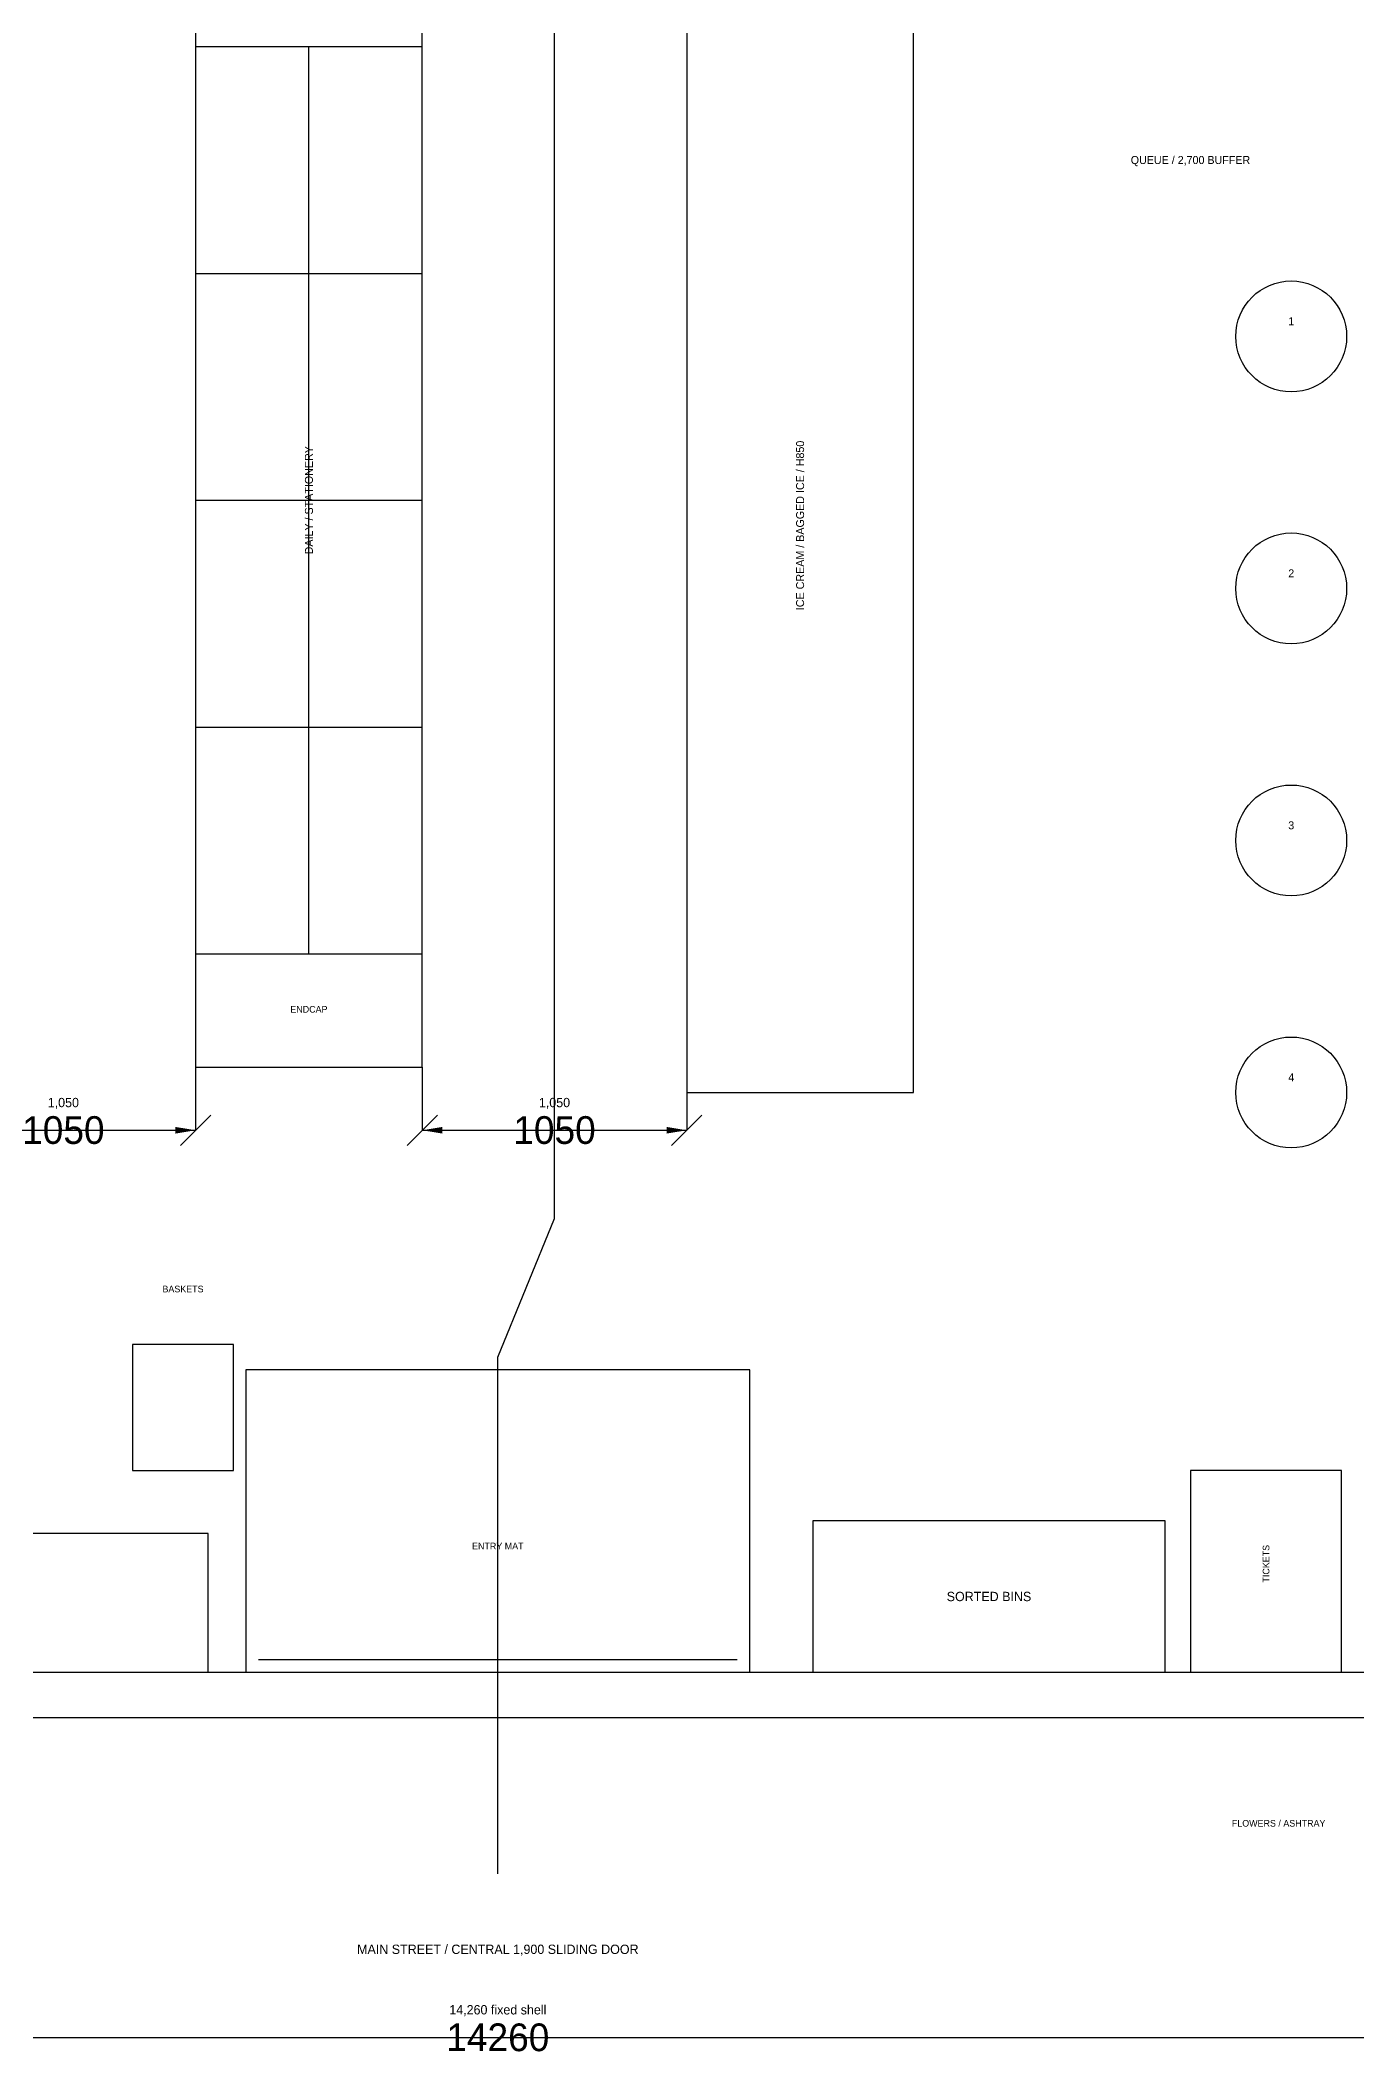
# Model space of a CAD drawing. Header units: millimetres. Extents: x -1160 to 38600, y -2519 to 23410.
# Drawn here: x 5133 to 10360, y -1522 to 6475 of the extents above; entities that cross this region are included whole.
import ezdxf
from ezdxf.enums import TextEntityAlignment as Align

# ---------------------------------------------------------------- set-up
doc = ezdxf.new("R2010")
doc.units = ezdxf.units.MM
for name, color, linetype in [('COLD', 4, 'Continuous'), ('DIM', 8, 'Continuous'), ('EXTERIOR', 7, 'Continuous'), ('FIXTURES', 3, 'Continuous'), ('FLOOR', 8, 'Continuous'), ('ROUTE', 1, 'Continuous'), ('TEXT', 7, 'Continuous')]:
    doc.layers.add(name, color=color, linetype=linetype)
doc.dimstyles.get("Standard").update_dxf_attribs({"dimtxt": 2.5, "dimasz": 2.5, "dimexe": 1.25, "dimexo": 0.625, "dimtad": 1, "dimcen": 2.5, "dimazin": 3, "dimtfac": 1, "dimtmove": 0, "dimatfit": 3})

# ---------------------------------------------------------------- blocks, each defined once
blk = doc.blocks.new('_CLOSEDFILLED')
at = {"color": 0, "linetype": 'BYBLOCK'}
blk.add_solid([(-1, 0.164), (0, 0), (-1, -0.164)], dxfattribs=at)
blk = doc.blocks.new('*D1')
at = {"color": 8}
for p, q in [((-180, -180), (-180, -1450)), ((14080, -180), (14080, -1450)), ((-100, -1450), (6675, -1450)), ((7225, -1450), (14000, -1450))]:
    blk.add_line(p, q, dxfattribs=at)
at = {"layer": 'Defpoints'}
for p in [(-180, -180), (14080, -180), (-180, -1450)]:
    blk.add_point(p, dxfattribs=at)
at = {"color": 8, "xscale": 80, "yscale": 80, "rotation": 180}
blk.add_blockref('_CLOSEDFILLED', (-180, -1450), dxfattribs=at)
at = {"color": 8, "xscale": 80, "yscale": 80}
blk.add_blockref('_CLOSEDFILLED', (14080, -1450), dxfattribs=at)
at = {"color": 8, "insert": (6950, -1450), "char_height": 110, "attachment_point": 5}
blk.add_mtext('14260', dxfattribs=at)
blk = doc.blocks.new('*D5')
at = {"color": 8}
for p, q in [((4700, 2400), (4700, 2150)), ((5750, 2400), (5750, 2150)), ((4780, 2150), (5005, 2150)), ((5445, 2150), (5670, 2150))]:
    blk.add_line(p, q, dxfattribs=at)
at = {"layer": 'Defpoints'}
for p in [(4700, 2400), (5750, 2400), (4700, 2150)]:
    blk.add_point(p, dxfattribs=at)
at = {"color": 8, "xscale": 80, "yscale": 80, "rotation": 180}
blk.add_blockref('_CLOSEDFILLED', (4700, 2150), dxfattribs=at)
at = {"color": 8, "xscale": 80, "yscale": 80}
blk.add_blockref('_CLOSEDFILLED', (5750, 2150), dxfattribs=at)
at = {"color": 8, "insert": (5225, 2150), "char_height": 110, "attachment_point": 5}
blk.add_mtext('1050', dxfattribs=at)
blk = doc.blocks.new('*D6')
at = {"color": 8}
for p, q in [((6650, 2400), (6650, 2150)), ((7700, 2400), (7700, 2150)), ((6730, 2150), (6955, 2150)), ((7395, 2150), (7620, 2150))]:
    blk.add_line(p, q, dxfattribs=at)
at = {"layer": 'Defpoints'}
for p in [(6650, 2400), (7700, 2400), (6650, 2150)]:
    blk.add_point(p, dxfattribs=at)
at = {"color": 8, "xscale": 80, "yscale": 80, "rotation": 180}
blk.add_blockref('_CLOSEDFILLED', (6650, 2150), dxfattribs=at)
at = {"color": 8, "xscale": 80, "yscale": 80}
blk.add_blockref('_CLOSEDFILLED', (7700, 2150), dxfattribs=at)
at = {"color": 8, "insert": (7175, 2150), "char_height": 110, "attachment_point": 5}
blk.add_mtext('1050', dxfattribs=at)

msp = doc.modelspace()

# ---------------------------------------------------------------- linework, layer by layer
at = {"layer": 'COLD'}
for p, q in [((7700, 6800), (7700, 2300)), ((8600, 2300), (8600, 6800)), ((7700, 2300), (8600, 2300)), ((0, 0), (6000, 0)), ((6000, 50), (6950, 50)), ((6950, 50), (7900, 50)), ((7900, 0), (13900, 0))]:
    msp.add_line(p, q, dxfattribs=at)
at = {"layer": 'DIM'}
for p, q in [((5750, 2400), (5750, 2220)), ((6650, 2400), (6650, 2220)), ((7700, 2400), (7700, 2220)), ((5690, 2090), (5810, 2210)), ((6590, 2090), (6710, 2210)), ((7640, 2090), (7760, 2210)), ((4700, 2150), (5750, 2150)), ((6650, 2150), (7700, 2150)), ((-180, -1450), (14080, -1450))]:
    msp.add_line(p, q, dxfattribs=at)
at = {"layer": 'EXTERIOR'}
msp.add_line((-180, -180), (14080, -180), dxfattribs=at)
at = {"layer": 'FIXTURES'}
for p, q in [((5750, 6900), (5750, 2400)), ((6650, 2400), (6650, 6900)), ((5750, 6450), (6650, 6450)), ((6200, 2850), (6200, 6450)), ((5750, 5550), (6650, 5550)), ((5750, 4650), (6650, 4650)), ((5750, 3750), (6650, 3750)), ((5750, 2850), (6650, 2850)), ((5750, 2400), (6650, 2400)), ((5900, 1300), (5500, 1300)), ((5500, 1300), (5500, 800)), ((5900, 800), (5900, 1300)), ((5500, 800), (5900, 800)), ((10300, 800), (9700, 800)), ((9700, 800), (9700, 0)), ((10300, 0), (10300, 800)), ((9600, 600), (8200, 600)), ((8200, 600), (8200, 0)), ((9600, 0), (9600, 600)), ((5800, 550), (0, 550)), ((5800, 0), (5800, 550)), ((0, 0), (5800, 0)), ((8200, 0), (9600, 0)), ((9700, 0), (10300, 0))]:
    msp.add_line(p, q, dxfattribs=at)
at = {"layer": 'FLOOR'}
for p, q in [((7950, 1200), (5950, 1200)), ((5950, 1200), (5950, 0)), ((7950, 0), (7950, 1200)), ((0, 0), (13900, 0)), ((5950, 0), (7950, 0))]:
    msp.add_line(p, q, dxfattribs=at)
at = {"layer": 'ROUTE'}
for p, q in [((7175, 1800), (7175, 7350)), ((6950, 1250), (7175, 1800)), ((6950, -800), (6950, 1250))]:
    msp.add_line(p, q, dxfattribs=at)
for centre in [(10100, 5300), (10100, 4300), (10100, 3300), (10100, 2300)]:
    msp.add_circle(centre, 220, dxfattribs=at)

# ---------------------------------------------------------------- texts
at = {"layer": 'DIM'}
for s, height, p in [('1,050', 37.04, (5225, 2260)), ('1,050', 37.04, (7175, 2260)), ('14,260 fixed shell', 37.042, (6950, -1340))]:
    msp.add_text(s, height=height, dxfattribs=at).set_placement(p, align=Align.MIDDLE_CENTER)
at = {"layer": 'TEXT'}
for s, height, p in [('QUEUE / 2,700 BUFFER', 31.75, (9700, 6000)), ('1', 31.7, (10100, 5360)), ('2', 31.7, (10100, 4360)), ('3', 31.7, (10100, 3360)), ('ENDCAP', 26.46, (6200, 2630)), ('4', 31.7, (10100, 2360)), ('BASKETS', 26.46, (5700, 1520)), ('ENTRY MAT', 26.46, (6950, 500)), ('SORTED BINS', 37.042, (8900, 300)), ('FLOWERS / ASHTRAY', 26.458, (10050, -600)), ('MAIN STREET / CENTRAL 1,900 SLIDING DOOR', 37.042, (6950, -1100))]:
    msp.add_text(s, height=height, dxfattribs=at).set_placement(p, align=Align.MIDDLE_CENTER)
for s, height, p in [('ICE CREAM / BAGGED ICE / H850', 31.75, (8150, 4550)), ('DAILY / STATIONERY', 31.75, (6200, 4650)), ('TICKETS', 26.46, (10000, 430))]:
    msp.add_text(s, height=height, rotation=90, dxfattribs=at).set_placement(p, align=Align.MIDDLE_CENTER)

# ---------------------------------------------------------------- dimensions: what is measured, and where the dimension line sits
for base, p1, p2, picture, middle in [((4700, 2150), (4700, 2400), (5750, 2400), '*D5', (5225, 2150)), ((6650, 2150), (6650, 2400), (7700, 2400), '*D6', (7175, 2150)), ((-180, -1450), (-180, -180), (14080, -180), '*D1', (6950, -1450))]:
    dim = msp.add_linear_dim(base=base, p1=p1, p2=p2, dimstyle='Standard', override={"dimtxt": 110, "dimasz": 80, "dimdec": 0, "dimclrd": 8, "dimclre": 8, "dimclrt": 8})
    dim.commit()
    dim.dimension.update_dxf_attribs({"geometry": picture, "text_midpoint": middle})

doc.saveas('drawing.dxf')
